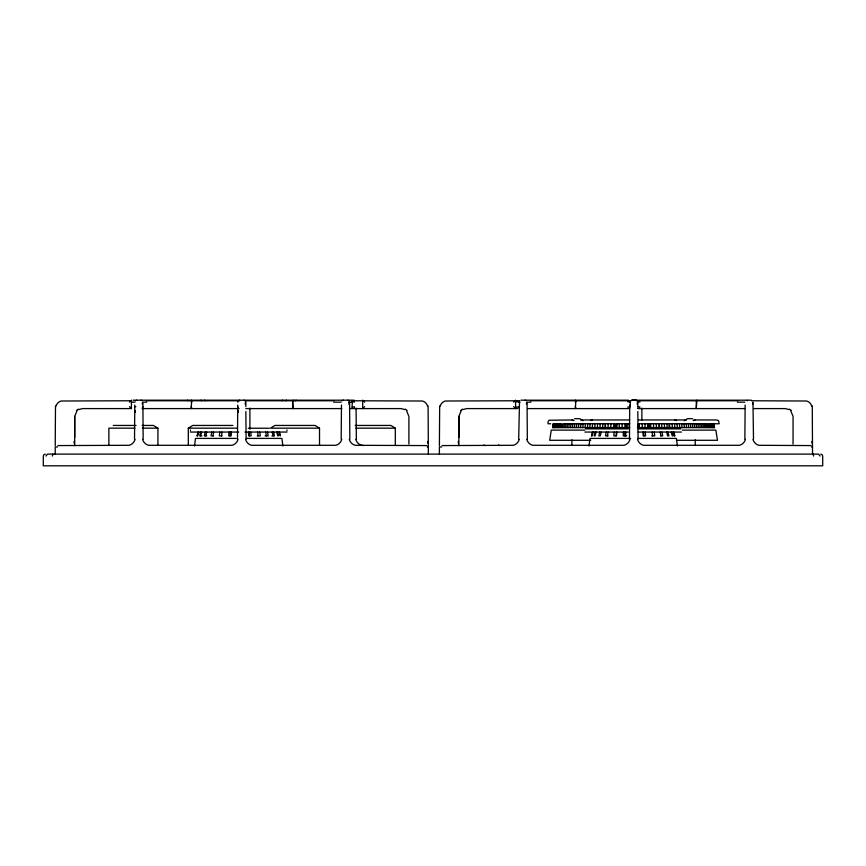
<?xml version="1.0" encoding="UTF-8"?>
<svg xmlns="http://www.w3.org/2000/svg" width="866" height="866" viewBox="0 0 866 866"><rect width="100%" height="100%" fill="white"/><g stroke="black" fill="none" stroke-linecap="round" stroke-linejoin="round"><path stroke-width="1.3" d="M74.13 443.132L74.13 441.4M74.703 445.665L74.703 416.394L76.987 410.874M458.309 443.132L458.309 441.4M458.872 445.665L458.872 416.394L461.156 410.874M627.807 427.577L627.85 423.766M626.367 427.577L626.421 423.766L629.755 423.766M625.653 427.577L625.707 423.766L616.505 423.766L616.375 427.577M624.927 427.577L624.992 423.766M622.059 427.577L622.145 423.766M619.212 427.577L619.32 423.766M616.895 427.577L617.014 423.766M615.228 427.577L615.369 423.766L595.083 423.766L594.79 427.577M614.568 427.577L614.665 425.044M613.561 427.577L613.713 423.766M610.779 427.577L610.952 423.766M231.374 432.058L231.179 435.869L228.711 435.869L228.97 432.058M608.019 427.577L608.213 423.766M625.663 435.869L625.858 432.058M605.182 427.577L605.399 423.766M605.291 427.577L605.507 423.766M230.139 435.869L230.367 432.058M624.624 435.869L624.851 432.058M602.606 427.577L602.833 423.766M599.954 427.577L600.203 423.766M623.455 432.058L623.195 435.869L626.735 435.869M597.345 427.577L597.627 423.766M592.279 427.577L592.593 423.766M52.404 456.057L52.794 454.109M354.27 408.016L354.389 406.641M517.013 402.138L517.121 400.763M628.045 402.138L628.164 400.763M639.638 408.016L639.747 406.641M589.822 427.577L590.147 423.766M190.412 430.759L190.477 429.991M587.419 427.577L587.765 423.766M585.07 427.577L585.438 423.766M582.796 427.577L583.175 423.766M580.577 427.577L580.978 423.766M578.423 427.577L578.834 423.766M576.345 427.577L576.778 423.766M616.7 434.591L616.993 432.058M221.566 435.869L222.01 432.058M574.342 427.577L574.786 423.766M616.051 435.869L616.495 432.058M572.404 427.577L572.87 423.766M194.536 446.033L195.489 438.413M570.553 427.577L571.03 423.766M589.021 446.033L589.973 438.413L630.632 438.413M568.789 427.577L569.265 423.766M55.489 405.97L55.229 445.665M134.522 439.235L134.782 405.072M219.802 432.058L219.304 435.869L222.075 435.869M237.479 439.235L237.739 405.072M341.193 439.235L341.464 405.072M439.668 405.97L439.398 445.665M518.691 439.235L519.524 400.763M567.089 427.577L567.587 423.766M614.286 432.058L613.788 435.869L616.56 435.869M629.452 439.235L629.723 405.072M744.868 439.235L745.139 405.072M565.487 427.577L565.996 423.766M563.972 427.577L564.491 423.766M562.543 427.577L563.073 423.766L594.866 423.766M561.2 427.577L561.742 423.766L558.31 423.766L557.747 427.577M559.956 427.577L560.508 423.766M558.797 427.577L559.36 423.766M556.784 427.577L557.358 423.766L555.084 423.766L554.489 427.577M555.918 427.577L556.502 423.766M555.149 427.577L555.745 423.766M553.461 427.577L554.067 423.766M553.926 427.577L554.521 423.766L553.244 423.766L552.638 427.577L629.734 427.577M552.844 427.577L553.298 423.766M553.103 427.577L553.71 423.766M212.96 435.869L213.621 432.058M607.445 435.869L608.105 432.058M211.737 432.058L211.023 435.869L213.653 435.869M606.222 432.058L605.507 435.869L608.138 435.869M205.837 435.869L206.693 432.058M601.166 432.058L600.322 435.869L598.828 435.869L599.716 432.058M205.231 432.058L204.344 435.869L206.801 435.869M200.631 435.869L201.616 432.058M596.1 432.058L595.115 435.869L594.152 435.869L595.159 432.058M200.674 432.058L199.667 435.869L201.897 435.869M198.704 432.058L197.643 435.869L197.026 435.869L198.108 432.058M593.178 432.058L592.117 435.869L591.51 435.869L592.593 432.058M197.253 435.869L198.325 432.058M591.738 435.869L592.809 432.058M45.963 456.057L47.457 454.109L818.543 454.109L820.037 456.057M352.57 408.016L353.003 406.641M637.939 408.016L638.372 406.641M191.169 402.138L191.722 400.763L191.137 400.189M293.217 408.59L292.632 400.763L293.217 400.189M575.349 402.138L575.89 400.763L575.316 400.189M696.892 408.59L696.307 408.016L696.892 400.189M142.316 408.016L142.89 406.641M237.739 402.138L238.312 400.763L239.698 400.189M351.867 408.016L352.44 402.138L351.867 400.763M629.723 402.138L630.286 400.763L631.671 400.189L746.059 400.189M630.004 406.641L630.567 400.763M129.467 402.138L131.416 400.189L131.416 408.59L82.497 408.59L78.6 409.64M364.651 406.641L362.702 408.59L362.702 400.189L364.651 402.138M513.646 402.138L515.595 400.189L515.595 408.59L513.646 406.641M191.137 408.59L191.722 400.763M282.056 400.763L282.63 400.189M285.683 400.763L286.267 400.189M295.501 400.763L296.085 400.189M575.316 408.59L575.89 400.763M590.569 420.584L592.279 419.956M693.136 420.595L695.041 419.956M684.292 420.768L687.409 418.689L692.594 418.689M188.312 445.037L188.312 428.172L192.75 425.444L232.922 425.444M135.356 400.763L136.731 400.189M45.248 454.109L43.874 454.682L43.3 456.057L43.3 465.811L822.7 465.811L822.7 456.057L822.126 454.682L820.752 454.109M342.038 400.763L343.412 400.189M462.78 409.64L466.677 408.59L517.392 408.59M133.104 400.189L354.118 400.189M520.91 400.189L628.435 400.189M747.087 400.189L751.298 400.189M130.842 400.763L61.161 401.012A7.22 7.22 0 0 0 56.052 406.122M146.278 400.763L239.763 400.763M245.175 400.763L334.092 400.763M530.457 400.763L629.863 400.763L629.43 402.138L630.004 402.138M737.767 400.763L637.939 400.763L638.372 402.138L637.798 402.138L637.224 400.763L635.871 400.189M751.439 400.763L806.603 401.012A7.22 7.22 0 0 1 811.713 406.122M131.416 402.138L135.053 402.138M146.787 402.138L142.89 402.138L143.15 439.235M333.659 402.138L341.193 402.138M348.533 402.138L353.003 402.138L352.57 400.763L422.435 401.012A7.22 7.22 0 0 1 427.544 406.122M518.961 402.138L518.388 402.138L518.821 400.763L445.33 401.012A7.22 7.22 0 0 0 440.22 406.122M519.221 402.138L520.001 402.138M530.966 402.138L527.058 402.138L527.329 439.235M737.334 402.138L744.868 402.138M752.976 402.138L753.507 439.235M134.782 406.641L135.832 406.641M142.165 408.59L239.103 408.59M245.836 408.59L341.832 408.59M349.507 408.59L401.088 408.59L404.985 409.64M527.535 408.59L628.435 408.59M637.82 408.59L744.663 408.59M753.496 408.59L785.267 408.59L789.164 409.64M574.559 418.689L579.755 418.689L582.872 420.768M573.054 419.956L549.131 420.237L548.081 421.72L548.005 423.766L550.689 423.766M580.653 419.956L629.723 419.956M638.794 419.956L686.511 419.956M693.947 419.956L716.615 419.956L718.52 420.595L719.159 423.766L714.97 423.766M113.316 425.444L136.07 425.444M142.176 425.444L153.488 425.444L157.926 428.172L157.926 445.037M355.19 425.444L390.88 425.444L395.318 428.172L395.318 445.037M637.43 427.577L714.526 427.577L713.909 423.766L712.079 423.766L712.675 427.577M134.944 428.172L108.878 428.172L108.878 445.037M142.392 428.172L157.926 428.172M188.312 428.172L237.36 428.172M319.522 428.172L270.484 428.172L274.923 425.444L315.083 425.444L319.522 428.172L319.522 445.037M355.883 428.172L395.318 428.172M248.228 428.237L269.337 428.237M585.524 428.876L628.207 428.876M638.177 428.876L680.86 428.876M584.831 430.121L551.285 430.121L549.693 440.296L590.774 440.296M682.332 430.121L715.868 430.121L717.47 440.296L676.389 440.296M190.412 432.058L238.702 432.058M245.002 432.058L287.003 432.058M584.896 432.058L628.283 432.058M638.09 432.058L681.488 432.058M257.224 435.869L260.309 435.869L259.746 432.058M265.072 435.869L268.233 435.869L267.464 432.058M271.892 435.869L274.435 435.869L273.515 432.058M651.708 435.869L654.793 435.869L654.231 432.058M660.606 435.869L662.717 435.869L661.949 432.058M674.257 435.869L674.863 435.869L673.791 432.058M196.344 438.413L236.147 438.413M246.345 438.413L281.071 438.413M637.712 438.413L676.4 438.413L677.364 446.033M57.914 445.579L129.153 445.297A8.379 8.379 0 0 0 135.074 439.376M426.819 445.579L355.201 445.297A8.379 8.379 0 0 1 349.279 439.376M442.093 445.579L513.322 445.297A8.379 8.379 0 0 0 519.254 439.376M810.998 445.579L758.876 445.297A8.379 8.379 0 0 1 752.955 439.376M57.513 446.964L55.229 446.964L55.229 454.109M427.317 446.964L428.367 446.964M441.682 446.964L439.398 446.964L439.398 454.109M811.496 446.964L812.535 446.964M572.123 419.956L574.028 420.595M674.885 419.956L676.595 420.584M363.828 445.579L361.696 445.297A8.379 8.379 0 0 1 355.774 439.376M525.11 400.189L526.496 400.763M347.612 400.189L348.998 400.763M243.898 400.189L245.273 400.763L245.847 402.138L245.847 406.641M140.941 400.189L142.316 400.763M498.48 445.016L499.585 445.579M483.997 445.016L485.112 445.579M204.593 400.189L205.166 400.763M200.955 400.189L201.54 400.763M187.511 400.189L188.084 400.763M746.882 400.189L747.445 400.763M129.467 406.641L131.416 408.59M790.777 410.874L793.061 416.394L793.061 444.117M406.609 410.874L408.893 416.394L408.893 444.117M813.206 454.109L813.596 456.057M237.739 406.641L238.312 408.016M575.349 406.641L575.89 408.016M191.169 406.641L191.722 408.016M629.43 406.641L629.863 408.016M518.388 406.641L518.821 408.016M673.564 432.058L674.636 435.869M279.307 432.058L280.389 435.869L279.09 432.058M672.027 432.058L673.055 435.869L672.232 435.869L671.226 432.058M277.542 432.058L278.571 435.869L277.748 435.869L276.741 432.058M668 432.058L668.92 435.869L667.556 435.869L666.668 432.058M272.184 432.058L273.071 435.869M660.163 432.058L660.877 435.869M265.678 432.058L266.392 435.869M713.714 423.766L714.472 427.577M713.454 423.766L714.06 427.577M713.097 423.766L713.692 427.577M712.642 423.766L713.238 427.577M712.004 427.577L711.419 423.766L708.853 423.766L709.416 427.577M710.661 423.766L711.246 427.577M709.806 423.766L710.38 427.577M708.356 427.577L707.803 423.766L659.318 423.766L659.513 427.577M706.656 423.766L707.208 427.577M705.411 423.766L705.963 427.577M704.09 423.766L704.621 427.577M702.672 423.766L703.192 427.577M701.157 423.766L701.677 427.577M812.276 405.97L812.535 454.109M652.087 432.058L652.596 435.869M638.09 439.235L637.82 411.512M428.096 405.97L428.367 454.109M356.337 439.235L356.067 408.113M349.832 439.235L349.572 402.138M257.613 432.058L258.111 435.869M246.117 439.235L245.847 411.512M699.566 423.766L700.064 427.577M697.888 423.766L698.375 427.577M281.926 438.413L282.879 446.033M696.134 423.766L696.6 427.577M694.294 423.766L694.748 427.577M692.378 423.766L692.822 427.577M690.386 423.766L690.819 427.577M688.318 423.766L688.73 427.577M686.186 423.766L686.586 427.577M683.988 423.766L684.367 427.577M681.726 423.766L682.083 427.577M679.399 423.766L679.745 427.577M286.938 429.991L287.003 430.759M677.017 423.766L677.342 427.577M645.289 432.058L645.614 435.869L643.178 435.869L642.929 432.058M250.804 432.058L251.129 435.869L248.704 435.869L248.445 432.058M639.638 400.763L639.747 402.138M628.045 406.641L628.164 408.016M517.013 406.641L517.121 408.016M354.27 400.763L354.389 402.138M674.571 423.766L674.885 427.577M672.081 423.766L672.373 427.577M643.557 432.058L643.839 435.869M249.083 432.058L249.354 435.869M669.537 423.766L669.808 427.577M668.963 425.044L669.147 427.577M666.95 423.766L667.21 427.577M664.319 423.766L664.558 427.577M661.656 423.766L661.862 427.577M659.145 427.577L658.95 423.766L638.837 423.766L638.87 427.577M656.212 423.766L656.385 427.577M653.451 423.766L653.603 427.577M650.658 423.766L650.788 427.577M649.24 423.766L649.359 427.577M647.952 427.577L647.844 423.766L647.92 427.577M645.008 423.766L645.094 427.577M642.171 423.766L642.236 427.577M639.314 423.766L639.357 427.577M638.361 423.766L638.394 427.577M811.972 441.4L811.972 443.132M752.673 402.874L752.673 404.379M696.307 400.763L696.307 408.016M695.257 439.82L695.257 445.221M641.879 408.113L641.879 420.021M637.82 402.138L637.82 406.641M637.246 402.874L637.246 404.379M571.896 439.82L571.896 445.221M526.496 402.874L526.496 404.379M458.872 416.394L458.872 437.341M427.793 441.4L427.793 443.132M348.998 402.874L348.998 404.379M292.632 400.763L292.632 408.016M249.895 408.113L249.895 429.276M245.273 402.874L245.273 404.379M238.312 410.473L238.312 412.205M142.316 402.874L142.316 404.379M135.356 410.473L135.356 412.205M74.703 416.394L74.703 437.341M341.756 439.376A8.379 8.379 0 0 1 335.835 445.297L251.476 445.297A8.379 8.379 0 0 1 245.554 439.376M405.277 409.142A8.379 8.379 0 0 1 407.009 410.473M76.576 410.473A8.379 8.379 0 0 1 78.319 409.142M142.598 439.376A8.379 8.379 0 0 0 148.519 445.297L232.11 445.297A8.379 8.379 0 0 0 238.031 439.376M745.431 439.376A8.379 8.379 0 0 1 739.51 445.297L643.46 445.297A8.379 8.379 0 0 1 637.528 439.376M789.446 409.142A8.379 8.379 0 0 1 791.188 410.473M631.953 400.189A5.283 3.735 0 0 1 637.224 400.763M460.755 410.473A8.379 8.379 0 0 1 462.487 409.142M526.777 439.376A8.379 8.379 0 0 0 532.698 445.297L624.083 445.297A8.379 8.379 0 0 0 630.004 439.376"/></g></svg>
